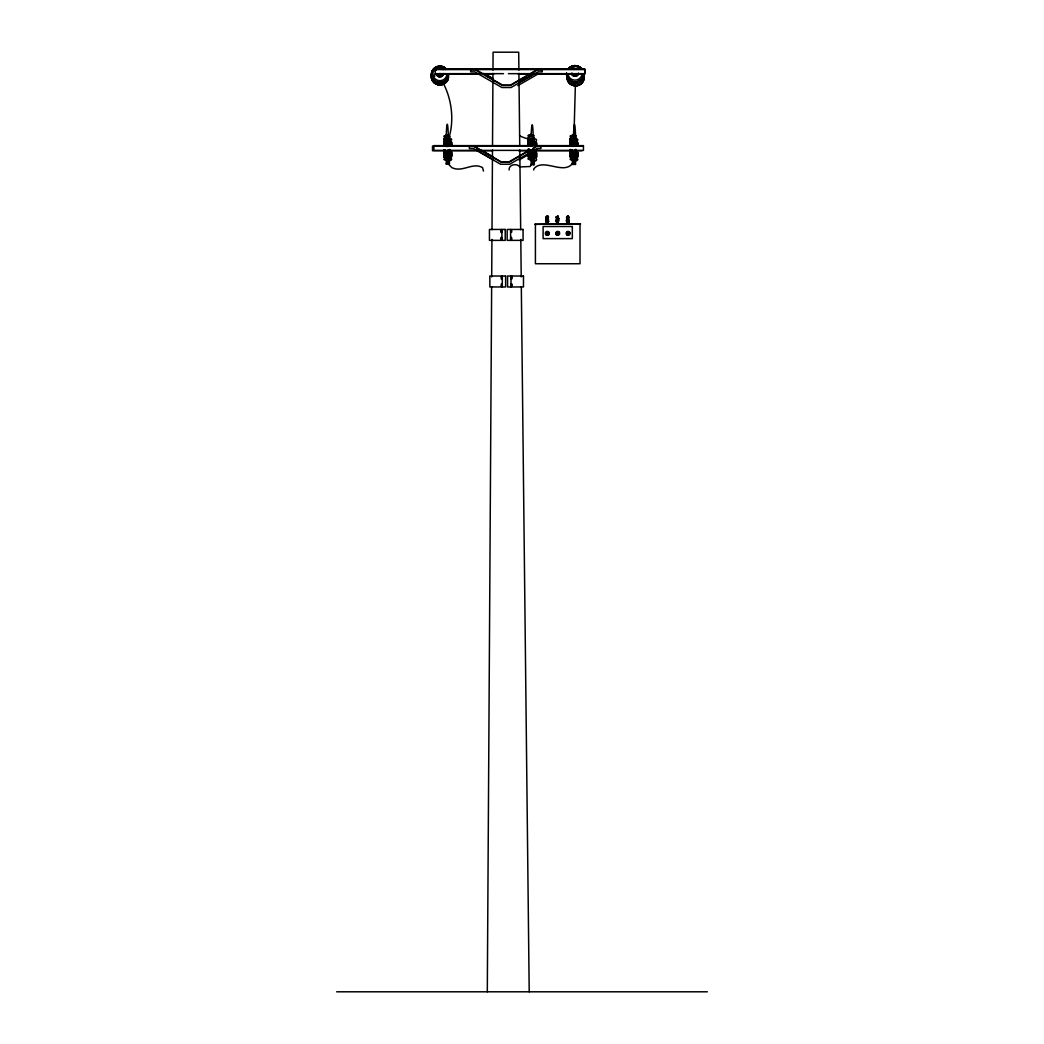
<?xml version="1.0" encoding="UTF-8"?>
<svg xmlns="http://www.w3.org/2000/svg" width="1044" height="1044" viewBox="0 0 1044 1044"><rect width="100%" height="100%" fill="white"/><g stroke="black" fill="none" stroke-linecap="round" stroke-linejoin="round"><path stroke-width="1.5" d="M487.3 991.8L491.646 286.695M491.698 276.921L491.933 239.468M491.998 229.693L492.429 159.68M492.442 156.417L492.481 149.905M492.52 145.025L492.951 73.367M492.977 70.118L493.081 52.2L518.698 52.2L518.894 70.118M546.534 220.167C547.265 219.592 547.2 218.809 547.983 218.418M546.26 218.679L546.286 216.943M545.908 217.139L547.839 215.73M547.408 222.463C549.614 222.633 545.203 222.711 545.934 221.341M547.617 219.853C550.423 220.78 546.129 218.979 546.43 221.015L545.725 221.55L547.2 221.563M556.282 218.587C557.509 218.992 556.308 218.953 556.817 218.209L557.052 217.269M556.883 217.387L556.178 217.139L557.874 215.912M558.07 222.75L556.726 222.724L556.504 221.785M568.471 218.418L566.553 218.744L567.584 219.018M567.753 217.4L566.566 217.282L567.975 216.486M567.531 220.336L567.101 221.302C567.414 221.028 566.996 222.842 567.336 222.763M567.544 218.862L566.435 220.219L567.558 220.48M567.427 216.447L568.08 215.964M509.107 169.989C508.572 164.443 516.884 162.877 519.886 166.936L530.143 166.518L533.38 160.815M573.965 135.642L575.388 84.525M533.758 169.989L533.81 168.88C543.519 156.717 566.161 177.715 574.069 160.815M546.965 233.451L547.956 233.869L547.539 232.551M547.917 233.712L546.717 233.008M557.431 233.334L558.031 232.786M557.77 232.708L557.379 233.634L558.305 233.243M557.209 232.29C558.945 231.063 558.684 234.809 558.879 233.256M568.419 233.712L567.61 233.243L568.419 232.786M569.111 233.634L569.228 232.956M483.476 171.085L482.537 167.614C472.71 161.833 462.348 172.912 451.856 167.614L448.437 164.156M567.257 232.877L567.166 233.608M568.51 234.078L568.628 232.982M568.236 233.582L568.693 233.947M449.455 139.622C449.011 140.849 443.857 140.705 444.953 139.374M449.455 140.274L448.607 140.888M449.168 141.736A2.506 1.253 0 0 1 450.682 143.576A3.132 1.566 0 0 0 449.325 140.888L445.566 141.579M444.653 149.762L446.78 150.636L449.455 149.879M448.437 143.785C452.196 145.22 442.134 145.442 445.397 143.811M444.653 154.995L446.78 155.856L449.455 155.099M451.543 153.116A3.132 1.566 0 0 0 449.325 151.197L444.535 151.406L445.397 150.793M449.455 151.837L448.607 152.437M445.083 153.011L449.455 152.489M451.543 155.83A3.132 1.566 0 0 0 449.325 153.912L444.535 154.016M448.437 154.029C452.274 155.765 441.077 155.282 445.945 153.977M448.437 155.334C452.196 156.77 442.134 156.992 445.397 155.373M449.455 156.404C449.116 157.866 442.826 157.174 445.397 156.026M528.721 139.022L530.861 139.883L533.562 139.296M528.721 140.327L530.861 141.188L533.536 140.431M528.721 141.632C528.525 143.08 534.711 142.741 532.988 141.436M528.721 142.284L529.647 143.041M528.721 142.937L532.688 143.654M528.721 144.242L530.861 145.116L533.562 144.516M528.721 149.266C528.525 150.714 534.711 150.375 532.988 149.07M528.721 150.571C528.525 152.019 534.711 151.693 532.988 150.375M528.721 151.876L530.861 152.737L533.34 151.824M528.721 152.528C528.525 153.99 534.711 153.651 532.988 152.333M528.721 153.181C528.525 154.642 534.711 154.303 532.988 152.985M528.721 153.833L529.647 154.59M528.721 154.486C528.525 155.947 534.711 155.608 532.988 154.29M528.721 155.791C528.525 157.252 534.711 156.913 532.988 155.608M570.872 139.426L572.999 140.287L575.688 139.531A3.132 0.809 0 0 0 575.022 138.33M575.714 138.395L570.729 138.278M570.872 144.646L572.999 145.507L575.688 144.751A3.132 0.809 0 0 0 575.022 143.55M571.616 140.457C568.354 142.075 578.415 141.853 574.657 140.418M575.714 143.615L570.729 143.511M571.616 143.72C568.354 145.338 578.415 145.116 574.657 143.68M571.616 150.049C568.354 151.667 578.415 151.445 574.657 150.01M571.172 150.819C569.88 152.189 576.014 152.359 575.492 150.923A3.132 1.566 0 0 1 576.862 153.468A2.506 1.253 0 0 0 575.896 151.824M571.616 153.964C568.523 155.321 577.28 155.7 575.14 154.042M546.939 232.695L546.586 234.104M558.057 233.96L558.67 233.36M568.941 234.039L567.832 234.378M574.552 164.352L573.443 164.352M546.534 221.641L545.751 221.393L548.726 221.432M546.482 222.489L546.834 222.463M547.956 222.516L548.283 222.516M547.669 218.679L545.868 218.444L546.873 218.392M545.96 219.879L548.557 220.023L547.63 220.049M556.165 217.296L557.196 217.087M558.305 218.875L558.971 218.822L556.504 218.692L559.01 218.666L557.914 218.561M557.718 220.193L556.087 220.206L557.326 220.193M556.739 222.659L557.483 222.62M558.553 221.811L557.914 221.824M566.553 217.426L567.453 217.478L566.748 217.361M566.892 218.705L568.132 218.862M569.371 217.335L568.68 217.543M567.544 221.954L566.5 221.863M568.641 220.153L569.202 220.206M569.306 221.902L568.641 221.954M537.477 69.491L510.372 85.151L502.542 85.151L475.425 69.491M518.529 82.502L526.659 77.804M529.373 76.238L532.088 74.672M518.607 82.815L534.88 73.419M517.811 85.66L538.143 73.915M529.386 150.114L509.054 161.859L501.224 161.859L474.12 146.199L469.356 146.199L469.356 148.587L473.48 148.587L500.585 164.234L509.694 164.234L528.669 153.285M533.458 147.765L536.172 146.199L540.923 146.199L540.923 148.587L536.812 148.587L532.74 150.936M528.12 151.21L509.146 162.172L501.146 162.172L474.028 146.512L469.356 146.512M533.536 148.078L536.251 146.512L540.923 146.512M519.09 160.019L528.577 154.551M536.72 149.853L534.006 151.419A2.506 1.253 0 0 1 535.22 151.772M447.276 163.503L448.476 163.503M573.404 163.699L574.605 163.699M444.953 144.594C443.857 145.938 449.011 146.082 449.455 144.855M533.119 138.304L532.988 137.521M533.119 138.956L532.988 138.173M533.119 143.524L532.988 142.741M533.119 144.189L532.988 143.393M529.021 149.775C527.494 151.289 534.959 151.145 532.988 149.723M529.021 154.995C527.494 156.522 534.959 156.378 532.988 154.943M533.119 154.434L532.988 153.638M571.172 142.532C569.646 144.059 577.11 143.915 575.14 142.493M575.57 142.48L570.951 142.532M571.172 156.052C569.88 157.422 576.014 157.592 575.492 156.143M575.57 154.029L570.755 153.925M558.318 234.208L557.444 234.378M567.597 232.29L568.367 232.342M445.397 138.591C442.134 140.209 452.196 139.987 448.437 138.552M445.397 139.896L444.535 140.509L446.14 141.005M445.397 140.548L444.509 140.992L445.083 141.462M445.397 141.201L444.509 141.645L445.083 142.114M445.397 142.506C442.134 144.137 452.196 143.902 448.437 142.48M445.397 145.142L444.535 145.742L446.14 146.238M448.607 146.121L449.455 145.521M445.397 150.14C442.134 151.772 452.196 151.537 448.437 150.114M445.397 151.445L444.509 151.889L445.083 152.359M445.397 156.678L444.509 157.109L445.083 157.592M448.607 157.67L449.455 157.057M529.465 139.4C526.202 141.018 536.277 140.796 532.505 139.361M529.465 144.633C526.202 146.264 536.277 146.03 532.505 144.607M571.616 138.5C568.354 140.118 578.415 139.896 574.657 138.46M571.616 139.805L570.755 140.405L572.373 140.901M571.616 141.11L570.729 141.54L571.786 142.128M574.826 142.101L575.714 141.658L574.657 141.07M571.616 145.038L570.755 145.651L572.373 146.147M571.616 151.354L570.755 151.967L572.373 152.45M571.616 152.006L570.755 152.62L575.27 152.868M571.616 152.659L570.755 153.272L571.786 153.69M571.616 155.269C568.354 156.9 578.415 156.665 574.657 155.243M571.616 156.574L570.755 157.187L572.373 157.683M574.826 157.566L575.714 157.135L574.657 156.548M557.835 215.782L557.6 215.912M546.651 218.105L548.022 218.092L546.547 218.079M545.868 218.574L546.743 218.653M556.165 217.165L558.592 217.269L557.561 217.087M567.453 215.991L568.367 216.043L567.688 215.951M556.83 218.235L558.292 218.248M558.201 218.274L556.935 218.261M557.013 218.731L556.1 220.114L556.778 220.01M568.314 217.413L568.941 217.256M547.774 221.615L548.661 221.406L547.969 221.667M568.575 221.302L567.375 221.289M567.584 222.724L568.993 222.829L567.31 222.737M532.688 138.434L529.164 138.343M448.607 153.742L445.083 153.664M530.013 140.614C525.432 141.645 535.089 142.728 532.988 140.783M532.127 143.093L533.562 142.558L532.988 142.088M530.013 150.858C525.054 152.476 537.425 152.228 531.931 150.832M530.013 156.091C525.054 157.709 537.425 157.448 531.931 156.065M547.487 233.151L547.108 233.817M448.059 140.979L446.78 141.031M448.059 142.284L446.78 142.349M448.059 146.212L446.78 146.277M532.127 139.178L529.647 139.113M532.127 144.398L529.647 144.346M448.059 152.528L446.78 152.594M574.278 142.193L572.999 142.245M448.059 157.761L446.78 157.814M574.278 153.742L572.999 153.794M574.278 157.657L572.999 157.722M547.474 217.1L546.064 217.087L547.5 217.204M546.952 217.243L548.661 217.022M568.445 216.486L567.753 216.473M556.465 220.023L556.804 220.336M568.471 219.879L567.401 219.853M558.07 221.171L556.008 221.537L557.483 221.72M547.187 223.612C550.41 223.821 544.563 223.533 546.834 223.729M568.08 221.811L569.385 221.733L568.262 221.811M556.935 223.807L557.47 223.794M548.322 218.587L547.487 218.679M546.599 220.114L547.043 220.036M558.292 220.349L558.566 220.049M547.63 221.015L546.586 220.989M566.827 221.615L567.871 221.759M566.474 221.72L567.153 221.759M558.279 223.912L557.496 223.899M568.262 224.042L568.98 224.003L567.845 223.899M547.017 215.651L547.591 215.756M556.217 217.191L557.379 217.256M558.305 217.282L558.266 217.1M567.192 218.809L567.923 218.862M568.341 219.018L568.98 218.875L568.314 218.875M557.94 220.362L559.023 220.271L557.131 219.997M567.518 220.127L566.474 220.193L567.192 220.467M567.714 220.323L566.435 220.362L567.388 220.415M568.327 220.493L568.993 220.336L568.106 220.336M546.469 221.315L547.213 221.458M556.987 221.759L557.692 221.667M557.783 223.925L558.592 223.86L556.935 223.912M572.999 140.94L575.714 140.353L574.657 139.765M531.513 143.145L530.221 143.119M572.999 146.173L575.714 145.586L574.657 144.999M572.999 152.489L575.714 151.902L574.657 151.315M531.513 154.695L530.221 154.669M435.283 69.282L493.799 69.282M518.176 69.282L584.81 69.282L584.81 74.046L532.805 74.046M435.231 69.543L584.757 69.543M470.674 69.804L475.346 69.804L502.464 85.464L510.451 85.464L537.569 69.804L542.241 69.804M435.231 73.667L503.495 73.667M508.363 73.667L584.757 73.667L584.757 68.917L435.231 68.917L435.283 74.046L479.17 74.046M484.038 74.046L493.799 74.046M518.176 74.046L529.556 74.046M530.469 134.559L531.357 134.559M572.621 134.95L573.508 134.95L573.508 136.542L572.621 136.542L572.621 134.859L573.508 134.859A30.433 1.344 -90 0 1 575.557 135.642M446.388 135.054L447.289 134.95L447.289 136.633L446.388 136.633L446.388 134.95M530.469 134.95L531.357 134.95M530.469 135.315L531.357 135.315M572.621 135.355L573.508 135.355M446.388 135.446L447.289 135.446M530.469 135.42L531.357 135.42M572.621 135.707L573.508 135.707M446.388 135.811L447.289 135.916M572.621 135.824L573.508 135.824M443.674 145.625L433.912 145.625L433.912 150.375L443.674 150.375M450.173 145.625L528.186 145.625M570.442 145.625L534.685 145.625A2.506 1.253 0 0 0 534.097 145.481M575.322 145.625L583.439 145.625L583.439 150.375L575.322 150.375M433.912 146.251L443.674 146.251M450.173 146.251L528.186 146.251M534.685 146.251L570.442 146.251M575.322 146.251L583.439 146.251M450.173 150.375L528.186 150.375M533.053 150.375L570.442 150.375M443.883 150.754L432.503 150.754L432.503 146.003M448.75 150.754L478.008 150.754M481.258 150.754L492.637 150.754M518.646 150.754L528.394 150.754M533.275 150.754L570.65 150.754A3.132 0.809 0 0 0 571.212 151.811A3.132 0.809 0 0 0 570.82 153.024A3.132 0.809 0 0 0 575.231 153.129A3.132 0.809 0 0 0 575.622 151.98M575.531 150.754L582.03 150.754M572.725 159.471L573.613 159.471L573.613 160.437L572.725 160.437L572.725 159.458L573.613 159.575M446.258 159.562L449.39 159.562L449.39 164.26L448.607 164.26L448.398 160.75M530.574 159.549L531.461 159.549M530.574 159.941L531.461 159.941M572.386 159.758L575.518 159.758L575.518 164.456L574.735 164.456L574.735 162.629L573.286 162.629L573.286 164.456L572.386 164.456L572.386 159.223M446.493 160.045L447.393 160.045M534.319 160.058L530.574 160.032L530.574 159.066M572.725 159.941L573.613 159.941M572.725 160.345L573.613 160.345M448.607 162.446L447.158 162.446L447.158 164.26L446.258 164.26L446.258 159.027M447.158 162.981L448.607 162.981M573.286 163.177L574.735 163.177M532.088 163.477L533.536 163.477M446.258 163.725L447.158 163.725M448.607 163.725L449.39 163.725M572.386 163.908L573.286 163.908M574.735 163.908L575.518 163.908M531.187 164.208L532.088 164.208M510.607 229.758L511.586 229.758L511.586 232.264L510.607 232.264M501.903 229.98L500.937 229.98L500.937 232.473L501.903 232.473M510.607 231.011L511.586 231.011M500.937 231.233L501.903 231.233M556.256 233.243L557.77 233.243M566.644 233.243L568.158 233.243M545.973 233.595L547.487 233.595M501.903 237.445L500.937 237.445L500.937 239.95L501.903 239.95M510.607 237.419L511.586 237.419L511.586 239.911L510.607 239.911M510.607 238.658L511.586 238.658M500.937 238.698L501.903 238.698M511.012 276.347L511.978 276.347L511.978 278.839L511.012 278.839M502.308 276.556L501.329 276.556L501.329 279.061L502.308 279.061M511.012 277.587L511.978 277.587M501.329 277.808L502.308 277.808M502.308 284.02L501.329 284.02L501.329 286.526L502.308 286.526M511.012 283.994L511.978 283.994L511.978 286.487L511.012 286.487M501.329 285.273L502.308 285.273M511.012 285.247L511.978 285.247M336.664 991.8L707.336 991.8M546.912 216.93L547.813 217.126M569.176 217.413L567.949 217.4M557.953 218.757L556.843 218.731M557.535 219.632C555.33 219.749 559.806 219.618 557.548 219.749M546.834 221.302L548.27 221.354M567.492 221.602L569.176 221.667M547.5 223.768L546.664 223.755M568.171 224.068L566.761 223.964L567.884 224.068M556.178 217.309L556.948 217.335M545.829 220.075L546.521 220.088M547.63 218.405L545.881 218.509M557.874 221.472L556.074 221.524L556.804 221.798M566.866 221.772L567.531 221.811M557.861 221.628L558.553 221.511M567.44 218.405L567.323 217.465M557 220.284L556.987 221.158M547.33 232.394L548.374 233.36M557.966 232.434L558.723 233.086M447.341 164.169L448.385 164.182L447.484 159.693M484.938 73.889L493.081 78.587M483.502 73.419L492.99 78.9M482.158 150.597L493.003 156.861M476.103 149.853L493.721 160.019M546.704 234.378L548.27 234.378A1.37 1.37 0 0 1 546.077 233.947A1.37 1.37 0 0 1 547.2 231.99A1.37 1.37 0 0 1 548.648 233.712M575.492 139.374L575.688 139.531A3.132 0.809 0 0 1 571.003 139.557A3.132 0.809 0 0 1 571.212 138.369M575.492 144.594L575.688 144.751A3.132 0.809 0 0 1 571.003 144.79A3.132 0.809 0 0 1 571.212 143.589A3.132 0.809 0 0 1 570.65 142.441M444.535 142.467L449.351 142.571A3.132 1.566 0 0 1 451.543 144.437M449.546 139.348L449.403 139.204A3.132 0.809 0 0 1 447.55 140.535A3.132 0.809 0 0 1 444.052 139.465M568.941 232.46L569.15 233.36M548.009 232.681L548.048 232.942M548.557 233.308L547.056 232.342L546.521 234.156M575.688 149.775L572.999 150.532L570.729 149.827M575.688 155.008L572.999 155.765L570.729 155.06M449.455 138.317L446.78 139.074L444.509 138.382M449.455 141.593L449.494 141.749A3.132 0.809 0 0 1 447.55 143.145A3.132 0.809 0 0 1 444.052 142.075M449.455 142.245L449.494 142.415A3.132 0.809 0 0 1 449.22 143.576A3.132 0.809 0 0 1 444.992 143.628A3.132 0.809 0 0 1 444.431 142.545M449.455 153.142L449.494 153.311A3.132 1.566 0 0 1 451.543 155.282M444.509 143.602L446.78 144.307L449.455 143.55A3.132 1.566 0 0 1 451.543 145.521M518.933 73.367L519.742 145.025M519.795 149.905L520.682 229.693M520.799 239.468L521.217 276.921M521.321 286.695L529.204 991.8M580.007 223.977L580.007 263.74L535.415 263.74L535.415 223.977M574.161 162.316L574.017 162.342M542.241 69.491L542.241 71.866L538.117 71.866L511.012 87.526L501.903 87.526L474.785 71.866L470.674 71.866L470.674 69.491M534.319 159.523L534.319 164.756L533.536 164.756L533.536 162.942M532.088 162.942L532.088 164.756L531.187 164.756L531.187 159.523M531.461 159.066L531.461 160.032M511.012 276.021L511.012 286.956M510.607 229.445L510.607 240.368M502.308 276.021L502.308 286.956M501.903 229.445L501.903 240.368M448.033 162.12L447.889 162.146M447.393 158.858L447.393 160.541L446.493 160.541L446.493 158.858M528.499 138.969A42.413 42.295 -30 0 1 519.547 135.772M531.187 135.12A30.433 1.344 90 0 1 533.236 135.903M446.258 134.624A30.433 1.344 -90 0 1 448.307 135.407M443.387 83.52A51.443 33.904 81 0 1 449.833 134.559M532.871 155.36A3.132 0.809 0 0 1 533.471 156.535A3.132 0.809 0 0 1 528.864 156.587A3.132 0.809 0 0 1 529.06 155.399M532.871 154.695A3.132 0.809 0 0 1 533.471 155.882A3.132 0.809 0 0 1 528.864 155.934A3.132 0.809 0 0 1 529.06 154.747M532.871 158.179A3.132 0.809 0 0 1 533.471 159.367A3.132 0.809 0 0 1 528.864 159.419A3.132 0.809 0 0 1 529.06 158.231M532.871 156.013A3.132 0.809 0 0 1 533.471 157.187A3.132 0.809 0 0 1 528.864 157.239A3.132 0.809 0 0 1 529.06 156.052M532.871 154.042A3.132 0.809 0 0 1 533.471 155.23A3.132 0.809 0 0 1 528.864 155.282A3.132 0.809 0 0 1 529.06 154.094M532.871 153.39A3.132 0.809 0 0 1 533.471 154.577A3.132 0.809 0 0 1 528.864 154.629A3.132 0.809 0 0 1 529.06 153.442M532.871 152.085A3.132 0.809 0 0 1 533.471 153.272A3.132 0.809 0 0 1 528.864 153.324A3.132 0.809 0 0 1 529.06 152.137M533.471 152.881A3.132 0.809 0 0 1 533.092 154.029A3.132 0.809 0 0 1 528.682 153.925A3.132 0.809 0 0 1 529.06 152.789M533.915 151.758A3.132 0.809 0 0 1 532.636 152.802A3.132 0.809 0 0 1 528.512 152.568A3.132 0.809 0 0 1 529.06 151.484M532.871 150.78A3.132 0.809 0 0 1 533.471 151.967A3.132 0.809 0 0 1 528.864 152.019A3.132 0.809 0 0 1 529.06 150.819M532.871 142.493A3.132 0.809 0 0 1 533.471 143.68A3.132 0.809 0 0 1 528.864 143.733A3.132 0.809 0 0 1 529.06 142.532M532.871 150.127A3.132 0.809 0 0 1 533.471 151.315A3.132 0.809 0 0 1 528.864 151.367A3.132 0.809 0 0 1 529.06 150.166M532.871 149.475A3.132 0.809 0 0 1 533.471 150.662A3.132 0.809 0 0 1 528.864 150.714A3.132 0.809 0 0 1 529.06 149.514M533.471 144.607A3.132 0.809 0 0 1 533.092 145.755A3.132 0.809 0 0 1 528.682 145.651A3.132 0.809 0 0 1 529.06 144.516M532.871 143.145A3.132 0.809 0 0 1 533.471 144.333A3.132 0.809 0 0 1 528.864 144.385A3.132 0.809 0 0 1 529.06 143.198M532.871 137.273A3.132 0.809 0 0 1 533.471 138.46A3.132 0.809 0 0 1 528.864 138.513A3.132 0.809 0 0 1 529.06 137.312M533.915 138.891A3.132 0.809 0 0 1 532.636 139.935A3.132 0.809 0 0 1 528.512 139.7A3.132 0.809 0 0 1 529.06 138.617M532.871 140.535A3.132 0.809 0 0 1 533.288 141.775A3.132 0.809 0 0 1 528.512 141.671A3.132 0.809 0 0 1 529.752 140.47M533.915 141.514A3.132 0.809 0 0 1 532.636 142.558A3.132 0.809 0 0 1 528.512 142.323A3.132 0.809 0 0 1 529.06 141.227M532.871 148.822A3.132 0.809 0 0 1 533.471 150.01A3.132 0.809 0 0 1 528.864 150.062A3.132 0.809 0 0 1 529.06 148.861M533.915 140.209A3.132 0.809 0 0 1 532.636 141.253A3.132 0.809 0 0 1 528.512 141.005A3.132 0.809 0 0 1 529.06 139.922M533.471 139.374A3.132 0.809 0 0 1 533.092 140.509A3.132 0.809 0 0 1 528.682 140.418A3.132 0.809 0 0 1 529.06 139.27M532.871 137.925A3.132 0.809 0 0 1 533.471 139.113A3.132 0.809 0 0 1 528.864 139.165A3.132 0.809 0 0 1 529.06 137.965M533.915 144.124A3.132 0.809 0 0 1 532.636 145.168A3.132 0.809 0 0 1 528.512 144.933A3.132 0.809 0 0 1 529.06 143.85M532.871 141.84A3.132 0.809 0 0 1 533.471 143.028A3.132 0.809 0 0 1 528.864 143.08A3.132 0.809 0 0 1 529.06 141.88M575.453 157.892A3.132 1.566 0 0 1 577.737 159.68A3.132 1.566 0 0 1 574.37 160.972A3.132 1.566 0 0 1 571.512 159.406M575.453 155.178A3.132 1.566 0 0 1 576.862 157.801M575.896 155.608A2.506 1.253 0 0 1 576.81 157.318A3.132 1.566 0 0 0 575.453 154.642M575.896 155.073A2.506 1.253 0 0 1 576.81 156.783A3.132 1.566 0 0 0 575.453 154.094M575.896 154.525A2.506 1.253 0 0 1 576.81 156.235M575.896 153.99A2.506 1.253 0 0 1 576.81 155.7A3.132 1.566 0 0 0 575.453 153.011M575.896 153.442A2.506 1.253 0 0 1 576.81 155.151A3.132 1.566 0 0 0 575.453 152.476M575.453 153.559A3.132 1.566 0 0 1 576.862 156.182M575.896 152.907A2.506 1.253 0 0 1 576.81 154.603M575.453 151.928A3.132 1.566 0 0 1 576.862 154.551M575.896 152.359A2.506 1.253 0 0 1 576.81 154.068A3.132 1.566 0 0 0 575.453 151.393M575.896 151.276A2.506 1.253 0 0 1 576.81 152.985M575.453 145.429A3.132 1.566 0 0 1 576.21 145.586M575.453 144.881A3.132 1.566 0 0 1 577.358 145.612M575.896 145.312A2.506 1.253 0 0 1 576.418 145.507M575.896 144.764A2.506 1.253 0 0 1 576.418 144.972M576.81 145.22A2.506 1.253 0 0 1 577.058 145.534M575.453 144.333A3.132 1.566 0 0 1 577.671 145.442M575.453 143.798A3.132 1.566 0 0 1 577.671 145.716M575.896 144.229A2.506 1.253 0 0 1 576.418 144.424M576.81 144.685A2.506 1.253 0 0 1 577.058 145.638M575.896 143.68A2.506 1.253 0 0 1 576.418 143.876M575.453 143.25A3.132 1.566 0 0 1 577.358 145.547M575.453 142.715A3.132 1.566 0 0 1 576.862 145.325A2.506 1.253 0 0 0 576.81 144.137A3.132 1.566 0 0 0 575.453 141.632A3.132 0.809 0 0 0 575.622 140.431M576.81 143.602A2.506 1.253 0 0 1 576.81 144.855A3.132 1.566 0 0 0 575.453 142.167A3.132 0.809 0 0 0 575.022 140.94M575.896 143.145A2.506 1.253 0 0 1 576.418 143.341M576.81 143.054A2.506 1.253 0 0 1 576.81 144.307M575.896 142.597A2.506 1.253 0 0 1 576.418 142.793M576.81 142.519A2.506 1.253 0 0 1 576.81 143.759A3.132 1.566 0 0 0 575.453 141.084M575.896 142.062A2.506 1.253 0 0 1 576.418 142.258M576.81 141.971A2.506 1.253 0 0 1 576.81 143.224M575.896 141.514A2.506 1.253 0 0 1 576.418 141.71M575.453 138.382A3.132 1.566 0 0 1 577.671 139.491A3.132 1.566 0 0 1 576.862 140.992M438.441 66.411A8.43 8.143 0 0 0 431.498 75.129A8.43 8.143 0 0 0 439.889 82.567A8.43 8.143 0 0 0 448.294 75.155A8.548 8.261 0 0 1 439.146 84.877A8.613 8.313 0 0 1 431.811 73.746M431.864 73.824A8.548 8.261 0 0 0 439.146 84.877A8.613 8.313 0 0 0 448.372 75.155A8.509 8.221 0 0 1 436.979 82.137A8.548 8.261 0 0 1 432.895 69.661A8.548 8.261 0 0 1 446.454 69.1A8.509 8.221 0 0 0 432.934 69.687A8.509 8.221 0 0 0 436.979 82.137A8.548 8.261 0 0 0 448.411 75.129M446.532 78.483A7.06 6.825 0 0 1 433.495 79.031M448.033 75.325A8.261 7.987 0 0 1 432.399 80.062M431.759 78.078A8.261 7.987 0 0 1 431.668 75.99M448.281 75.246A8.509 8.221 0 0 1 440.255 84.877A8.509 8.221 0 0 1 431.42 75.938M567.558 74.75A8.548 8.261 0 0 0 575.949 85.817A8.548 8.261 0 0 0 583.335 74.098A8.509 8.221 0 0 1 577.058 85.686A8.509 8.221 0 0 1 567.114 76.864A8.43 8.143 0 0 0 577.045 85.621A8.43 8.143 0 0 0 583.231 74.176M582.617 77.674A7.06 6.825 0 0 1 569.189 79.957M446.923 74.502A7.06 6.825 0 0 1 437.475 80.31A7.06 6.825 0 0 1 434.121 69.987A7.06 6.825 0 0 1 445.305 69.517M440.633 66.333A8.43 8.143 0 0 1 446.349 69.204M442.943 74.698A3.236 3.132 0 0 1 441.26 76.46M438.78 76.564A3.236 3.132 0 0 1 437.41 75.625M436.953 74.946A3.236 3.132 0 0 1 436.705 74.163L436.483 74.163A3.458 3.341 0 0 0 436.757 74.985M434.865 76.251A5.559 5.364 0 0 1 434.421 74.92M435.348 70.914A5.559 5.364 0 0 1 436.327 69.883M441.795 68.956A5.559 5.364 0 0 1 443.087 69.609M443.517 73.524A3.641 3.51 0 0 1 436.314 73.824M443.348 73.876A3.458 3.341 0 0 1 437.24 75.729M442.526 73.667A2.793 2.701 0 0 1 437.358 73.876M440.477 73.55A1.383 1.344 0 0 1 439.42 73.602M583.544 74.568A8.548 8.261 0 0 1 574.278 82.071A8.548 8.261 0 0 1 566.527 73.119A8.509 8.221 0 0 0 574.291 82.045A8.509 8.221 0 0 0 583.518 74.581A8.43 8.143 0 0 1 574.291 81.98A8.43 8.143 0 0 1 566.644 73.158M582.069 73.941A7.06 6.825 0 0 1 568.08 74.529M569.254 69.426A7.06 6.825 0 0 1 580.451 68.969M568.145 69.204A8.43 8.143 0 0 1 581.495 68.656M578.259 73.341A3.236 3.132 0 0 1 577.11 75.468M576.405 75.899A3.236 3.132 0 0 1 573.169 75.625M572.556 75.077A3.236 3.132 0 0 1 571.851 73.602M578.454 73.863A3.641 3.51 0 0 1 571.459 73.263M573.508 69.465A3.641 3.51 0 0 1 576.288 69.361M578.48 73.315A3.458 3.341 0 0 1 573.052 75.755M572.386 75.168A3.458 3.341 0 0 1 571.629 73.602M572.699 68.578A5.559 5.364 0 0 1 574.083 68.16M577.332 73.733A2.793 2.701 0 0 1 572.503 73.315M575.622 155.895A3.132 0.809 0 0 1 575.44 156.992A3.132 0.809 0 0 1 571.212 157.044A3.132 0.809 0 0 1 570.65 155.961M575.022 155.099A3.132 0.809 0 0 1 575.44 156.339A3.132 0.809 0 0 1 570.663 156.235A3.132 0.809 0 0 1 571.903 155.034M575.622 158.727A3.132 0.809 0 0 1 575.44 159.823A3.132 0.809 0 0 1 571.212 159.876A3.132 0.809 0 0 1 570.65 158.792M575.022 156.404A3.132 0.809 0 0 1 575.44 157.644A3.132 0.809 0 0 1 570.663 157.54A3.132 0.809 0 0 1 571.903 156.339M575.622 154.59A3.132 0.809 0 0 1 575.44 155.686A3.132 0.809 0 0 1 571.212 155.739A3.132 0.809 0 0 1 570.65 154.656M575.622 153.938A3.132 0.809 0 0 1 575.44 155.034A3.132 0.809 0 0 1 571.212 155.086A3.132 0.809 0 0 1 570.65 154.003M575.622 153.285A3.132 0.809 0 0 1 575.44 154.381A3.132 0.809 0 0 1 571.212 154.434A3.132 0.809 0 0 1 570.65 153.338M575.622 152.633A3.132 0.809 0 0 1 575.022 153.82A3.132 0.809 0 0 1 570.507 153.559A3.132 0.809 0 0 1 571.903 152.424M575.022 151.184A3.132 0.809 0 0 1 575.44 152.424A3.132 0.809 0 0 1 570.663 152.32A3.132 0.809 0 0 1 571.903 151.119M575.622 143.041A3.132 0.809 0 0 1 575.44 144.137A3.132 0.809 0 0 1 571.212 144.176A3.132 0.809 0 0 1 570.65 143.093M575.622 150.675A3.132 0.809 0 0 1 575.44 151.772A3.132 0.809 0 0 1 571.212 151.811M575.022 149.879A3.132 0.809 0 0 1 575.44 151.119A3.132 0.809 0 0 1 570.663 151.002A3.132 0.809 0 0 1 571.903 149.814M575.022 144.868A3.132 0.809 0 0 1 575.44 146.108A3.132 0.809 0 0 1 570.663 146.003A3.132 0.809 0 0 1 571.903 144.803M575.622 137.821A3.132 0.809 0 0 1 575.44 138.904A3.132 0.809 0 0 1 571.212 138.956A3.132 0.809 0 0 1 570.65 137.873M575.622 139.126A3.132 0.809 0 0 1 575.44 140.209A3.132 0.809 0 0 1 571.212 140.261A3.132 0.809 0 0 1 570.65 139.178M575.44 142.18A3.132 0.809 0 0 1 570.663 142.062A3.132 0.809 0 0 1 571.903 140.862M575.622 141.736A3.132 0.809 0 0 1 575.44 142.832A3.132 0.809 0 0 1 571.212 142.871A3.132 0.809 0 0 1 570.65 141.788M575.622 149.37A3.132 0.809 0 0 1 575.44 150.466A3.132 0.809 0 0 1 571.212 150.506A3.132 0.809 0 0 1 570.65 149.422M575.44 141.527A3.132 0.809 0 0 1 571.212 141.566A3.132 0.809 0 0 1 570.65 140.483M575.022 139.635A3.132 0.809 0 0 1 575.44 140.875A3.132 0.809 0 0 1 570.663 140.757A3.132 0.809 0 0 1 571.903 139.557M575.622 144.346A3.132 0.809 0 0 1 575.44 145.442A3.132 0.809 0 0 1 571.212 145.494A3.132 0.809 0 0 1 570.65 144.398M575.622 142.389A3.132 0.809 0 0 1 575.44 143.485A3.132 0.809 0 0 1 571.212 143.524M449.403 156A3.132 0.809 0 0 1 449.22 157.096A3.132 0.809 0 0 1 444.992 157.135A3.132 0.809 0 0 1 444.431 156.052M448.072 155.099A3.132 0.809 0 0 1 449.716 156.274A3.132 0.809 0 0 1 444.992 156.483A3.132 0.809 0 0 1 444.992 155.243M449.403 158.832A3.132 0.809 0 0 1 447.55 160.15A3.132 0.809 0 0 1 444.052 159.066M449.403 156.652A3.132 0.809 0 0 1 449.011 157.788A3.132 0.809 0 0 1 444.6 157.696A3.132 0.809 0 0 1 444.992 156.548M449.403 154.695A3.132 0.809 0 0 1 447.55 156.013A3.132 0.809 0 0 1 444.052 154.93M449.403 154.042A3.132 0.809 0 0 1 449.011 155.178A3.132 0.809 0 0 1 444.6 155.086A3.132 0.809 0 0 1 444.992 153.938M449.403 153.39A3.132 0.809 0 0 1 447.55 154.708A3.132 0.809 0 0 1 444.052 153.625M449.403 152.737A3.132 0.809 0 0 1 447.55 154.055A3.132 0.809 0 0 1 444.052 152.972M449.403 152.072A3.132 0.809 0 0 1 447.55 153.403A3.132 0.809 0 0 1 444.052 152.32M449.403 151.419A3.132 0.809 0 0 1 449.011 152.568A3.132 0.809 0 0 1 444.6 152.463A3.132 0.809 0 0 1 444.992 151.328M444.052 143.38A3.132 0.809 0 0 0 447.55 144.45A3.132 0.809 0 0 0 449.403 143.132A3.132 1.566 0 0 1 450.734 145.677A3.132 1.566 0 0 0 449.325 145.233A3.132 0.809 0 0 1 449.011 146.251A3.132 0.809 0 0 1 444.6 146.147A3.132 0.809 0 0 1 444.992 145.012M444.431 150.832A3.132 0.809 0 0 0 444.992 151.915A3.132 0.809 0 0 0 449.22 151.863A3.132 0.809 0 0 0 449.403 150.767A3.132 1.566 0 0 1 451.543 152.568M448.072 149.879A3.132 0.809 0 0 1 449.716 151.041A3.132 0.809 0 0 1 444.992 151.263A3.132 0.809 0 0 1 444.992 150.023M448.072 143.55A3.132 0.809 0 0 1 449.716 144.711A3.132 0.809 0 0 1 444.992 144.933A3.132 0.809 0 0 1 444.992 143.694M449.403 137.912A3.132 0.809 0 0 1 447.55 139.23A3.132 0.809 0 0 1 444.052 138.16M449.403 141.175A3.132 0.809 0 0 1 449.011 142.323A3.132 0.809 0 0 1 444.6 142.219A3.132 0.809 0 0 1 444.992 141.084M449.403 149.462A3.132 0.809 0 0 1 447.55 150.78A3.132 0.809 0 0 1 444.052 149.71M449.403 140.522A3.132 0.809 0 0 1 449.011 141.671A3.132 0.809 0 0 1 444.6 141.566A3.132 0.809 0 0 1 444.992 140.431M449.403 139.87A3.132 0.809 0 0 1 449.011 141.018A3.132 0.809 0 0 1 444.6 140.914A3.132 0.809 0 0 1 444.992 139.779M448.072 138.33A3.132 0.809 0 0 1 449.716 139.491A3.132 0.809 0 0 1 444.992 139.713A3.132 0.809 0 0 1 444.992 138.46M449.403 144.45A3.132 0.809 0 0 1 449.22 145.534A3.132 0.809 0 0 1 444.992 145.586A3.132 0.809 0 0 1 444.431 144.503M449.325 157.709A3.132 1.566 0 0 1 451.608 159.484A3.132 1.566 0 0 1 448.241 160.776A3.132 1.566 0 0 1 445.383 159.21M449.325 154.995A3.132 1.566 0 0 1 451.23 157.292M449.168 155.295A2.506 1.253 0 0 1 450.682 157.135A3.132 1.566 0 0 0 449.325 154.447M449.168 154.76A2.506 1.253 0 0 1 450.29 156.848M449.168 154.212A2.506 1.253 0 0 1 450.93 155.099M449.168 153.677A2.506 1.253 0 0 1 451.021 154.877M449.168 153.129A2.506 1.253 0 0 1 450.93 154.016M449.168 152.581A2.506 1.253 0 0 1 450.93 154.12M449.325 152.829A3.132 1.566 0 0 1 451.543 154.747M449.325 152.28A3.132 1.566 0 0 1 451.543 154.199M449.325 151.732A3.132 1.566 0 0 1 451.543 153.651M449.168 152.046A2.506 1.253 0 0 1 450.93 152.933M449.168 151.497A2.506 1.253 0 0 1 450.93 153.037M449.168 150.962A2.506 1.253 0 0 1 450.93 151.837M449.168 145.534A2.506 1.253 0 0 1 449.768 145.664M449.325 144.685A3.132 1.566 0 0 1 451.543 145.795M449.168 144.999A2.506 1.253 0 0 1 450.682 145.573M449.168 144.45A2.506 1.253 0 0 1 451.021 145.664M449.325 144.15A3.132 1.566 0 0 1 451.647 145.664M449.168 143.915A2.506 1.253 0 0 1 450.682 145.742M449.168 143.367A2.506 1.253 0 0 1 450.29 145.455M449.168 142.819A2.506 1.253 0 0 1 450.682 144.659M449.168 142.284A2.506 1.253 0 0 1 450.29 144.372M449.325 141.984A3.132 1.566 0 0 1 450.734 144.594M449.325 141.436A3.132 1.566 0 0 1 451.23 143.733M449.168 141.201A2.506 1.253 0 0 1 450.29 143.289M449.338 138.186A3.132 1.566 0 0 1 451.543 140.105M532.636 158.192A3.132 1.566 0 0 1 536.564 159.575A3.132 1.566 0 0 1 533.171 161.272A3.132 1.566 0 0 1 530.43 159.301M532.636 155.491A3.132 1.566 0 0 1 535.937 156.039A3.132 1.566 0 0 1 536.159 157.774M532.805 155.791A2.506 1.253 0 0 1 535.95 156.992M532.805 155.243A2.506 1.253 0 0 1 535.428 155.7A2.506 1.253 0 0 1 535.611 157.083M532.636 154.943A3.132 1.566 0 0 1 535.937 155.504A3.132 1.566 0 0 1 536.159 157.239M532.636 154.395A3.132 1.566 0 0 1 535.937 154.956A3.132 1.566 0 0 1 536.159 156.691M534.097 154.708A2.506 1.253 0 0 1 535.859 156.235M534.097 154.16A2.506 1.253 0 0 1 535.611 156M534.097 153.625A2.506 1.253 0 0 1 535.859 155.151M534.254 153.859A3.132 1.566 0 0 1 536.159 156.156M534.097 153.076A2.506 1.253 0 0 1 535.611 154.917M534.254 153.311A3.132 1.566 0 0 1 536.159 155.608M534.254 152.776A3.132 1.566 0 0 1 536.159 155.073M534.254 152.228A3.132 1.566 0 0 1 536.159 154.525M534.097 152.541A2.506 1.253 0 0 1 535.22 152.855M534.097 151.993A2.506 1.253 0 0 1 535.859 152.881M534.254 151.693A3.132 1.566 0 0 1 536.159 153.99M534.254 151.145A3.132 1.566 0 0 1 536.159 153.442M534.254 145.181A3.132 1.566 0 0 1 535.663 145.586M534.097 144.946A2.506 1.253 0 0 1 535.611 145.534M534.254 144.646A3.132 1.566 0 0 1 536.472 145.742A3.132 1.566 0 0 0 534.254 144.098M534.097 144.398A2.506 1.253 0 0 1 534.698 144.529M535.22 144.725A2.506 1.253 0 0 1 535.95 145.612M534.097 143.863A2.506 1.253 0 0 1 535.611 145.69M534.254 143.55A3.132 1.566 0 0 1 536.472 145.468M534.254 143.015A3.132 1.566 0 0 1 536.159 145.312M534.097 143.315A2.506 1.253 0 0 1 535.95 144.529M534.097 142.78A2.506 1.253 0 0 1 535.611 144.607M534.254 142.467A3.132 1.566 0 0 1 536.159 144.764M534.254 141.932A3.132 1.566 0 0 1 536.159 144.229M534.097 142.232A2.506 1.253 0 0 1 535.95 143.446M534.097 141.697A2.506 1.253 0 0 1 535.611 143.524M534.254 141.384A3.132 1.566 0 0 1 536.159 143.68M534.254 138.682A3.132 1.566 0 0 1 536.159 140.979M444.653 136.033C448.502 138.904 451.334 134.023 444.653 136.033M528.721 135.537C532.571 138.408 535.402 133.528 528.721 135.537M570.872 135.942C574.722 138.8 577.554 133.932 570.872 135.942M533.353 164.652L532.205 163.999L533.406 164.574M531.357 134.454L530.469 134.454L530.469 136.138L531.357 136.138L531.357 134.454M580.49 223.977L534.933 224.329L580.49 223.977M572.321 226.509L543.102 226.509L543.102 238.619L572.321 238.619L572.321 226.509M505.218 229.445L489.44 229.445L489.44 240.368L505.218 240.368L505.218 229.445M523.07 229.445L507.162 229.445L507.162 240.368L523.07 240.368L523.07 229.445M505.622 276.021L489.845 276.021L489.845 286.956L505.622 286.956L505.622 276.021M523.475 276.021L507.567 276.021L507.567 286.956L523.475 286.956L523.475 276.021M556.739 234.274A1.462 1.462 0 0 0 559.166 233.621A1.462 1.462 0 0 0 557.392 231.846A1.462 1.462 0 0 0 556.739 234.274M557.052 234.469A1.409 1.409 0 0 0 559.179 233.243A1.409 1.409 0 0 0 557.052 232.029A1.409 1.409 0 0 0 557.052 234.469M546.456 234.626A1.462 1.462 0 0 0 548.896 233.973A1.462 1.462 0 0 0 547.108 232.186A1.462 1.462 0 0 0 546.456 234.626M546.782 234.822A1.409 1.409 0 0 0 548.896 233.595A1.409 1.409 0 0 0 546.782 232.368A1.409 1.409 0 0 0 546.782 234.822M567.127 234.274A1.462 1.462 0 0 0 569.554 233.621A1.462 1.462 0 0 0 567.779 231.846A1.462 1.462 0 0 0 567.127 234.274M567.44 234.469A1.409 1.409 0 0 0 569.567 233.243A1.409 1.409 0 0 0 567.44 232.029A1.409 1.409 0 0 0 567.44 234.469M566.709 234.756A1.971 1.971 0 0 0 569.998 233.869A1.971 1.971 0 0 0 567.584 231.455A1.971 1.971 0 0 0 566.709 234.756M556.322 234.756A1.971 1.971 0 0 0 559.61 233.869A1.971 1.971 0 0 0 557.196 231.455A1.971 1.971 0 0 0 556.322 234.756M545.934 234.756A1.971 1.971 0 0 0 549.222 233.869A1.971 1.971 0 0 0 546.808 231.455A1.971 1.971 0 0 0 545.934 234.756M529.282 136.425A3.132 0.809 0 0 0 534.189 135.824A3.132 0.809 0 0 0 529.752 135.015A3.132 0.809 0 0 0 529.282 136.425M581.586 68.552A8.548 8.261 0 0 0 568.04 69.1A8.509 8.221 0 0 1 581.56 68.578M571.42 136.816A3.132 0.809 0 0 0 576.34 136.229A3.132 0.809 0 0 0 571.903 135.42A3.132 0.809 0 0 0 571.42 136.816M445.201 136.921A3.132 0.809 0 0 0 450.121 136.32A3.132 0.809 0 0 0 445.671 135.524A3.132 0.809 0 0 0 445.201 136.921"/></g></svg>
